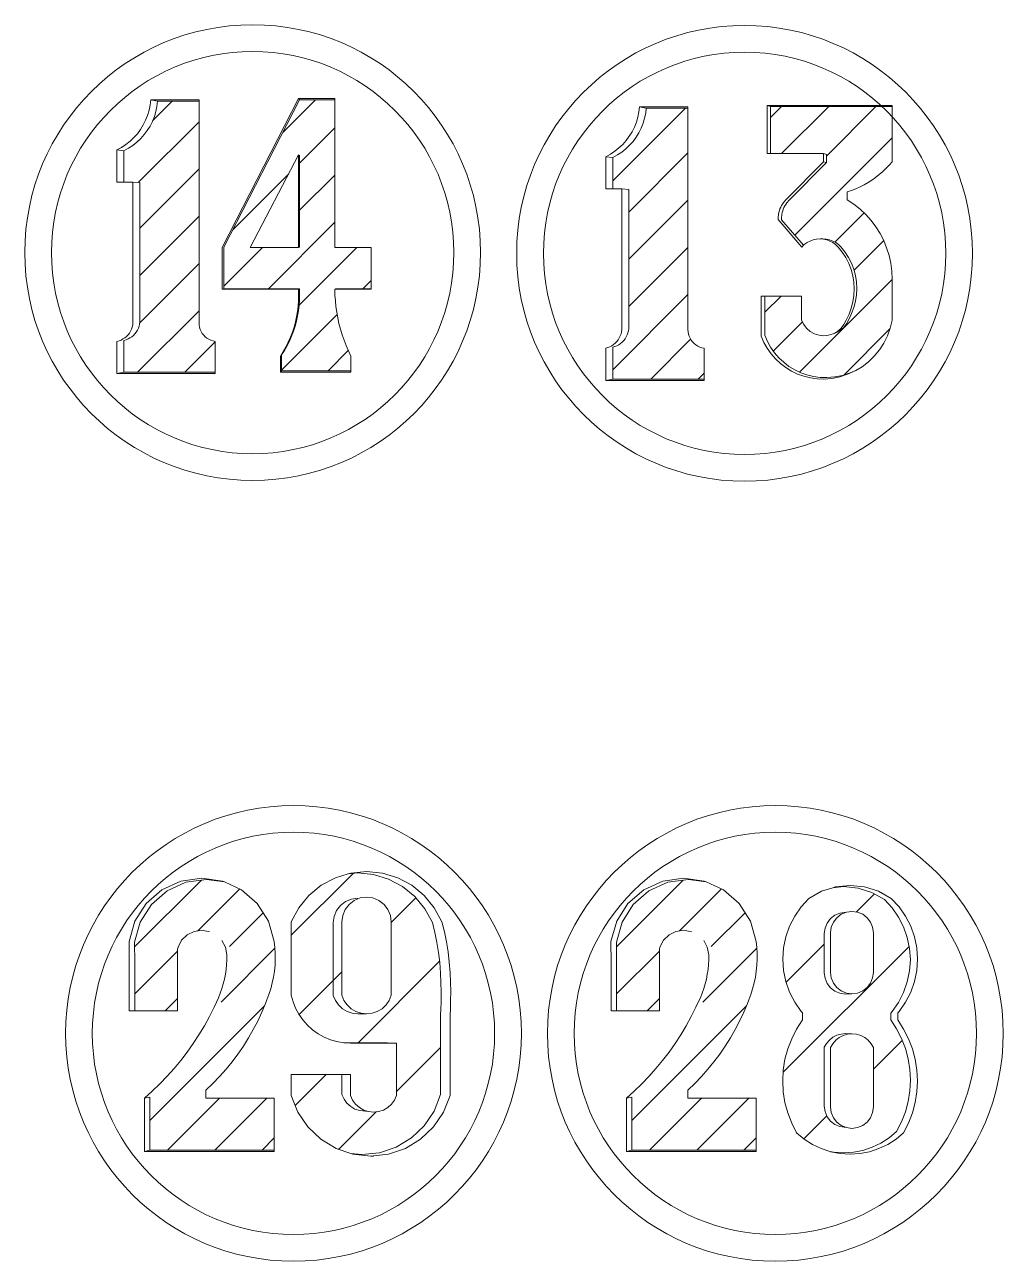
# Model space of a CAD drawing. Header units: inches. Extents: x 168 to 5693, y 62 to 1947.
# Drawn here: x 1433.24 to 1466.98, y 620.59 to 663.23 of the extents above; entities that cross this region are included whole.
import ezdxf

# ---------------------------------------------------------------- set-up
doc = ezdxf.new("R2010")
doc.units = ezdxf.units.IN
doc.header["$MEASUREMENT"] = 0
pattern_1 = [(45, (923.6918, 1201.9644), (-0.8148213, 0.8148213), [])]

msp = doc.modelspace()

# ---------------------------------------------------------------- hatches: boundary and pattern name
at = {"lineweight": 20}
h = msp.add_hatch(dxfattribs=at)
h.set_pattern_fill('ANSI31', color=256, scale=9.218651)
h.set_pattern_definition(pattern_1)
h.paths.add_polyline_path([(1439.661, 652.353), (1439.592, 652.386), (1439.527, 652.427), (1439.467, 652.475), (1439.413, 652.53), (1439.366, 652.592), (1439.327, 652.658), (1439.296, 652.728), (1439.273, 652.802), (1439.259, 652.878), (1439.255, 652.955), (1439.255, 660.595), (1437.821, 660.595), (1437.8, 660.417), (1437.763, 660.241), (1437.712, 660.069), (1437.645, 659.902), (1437.564, 659.741), (1437.47, 659.588), (1437.363, 659.444), (1437.244, 659.309), (1437.113, 659.186), (1436.972, 659.074), (1436.822, 658.975), (1436.664, 658.889), (1436.664, 657.806), (1436.976, 657.806), (1437.214, 657.789), (1437.214, 652.985), (1437.204, 652.911), (1437.186, 652.838), (1437.161, 652.768), (1437.129, 652.7), (1437.089, 652.636), (1437.043, 652.577), (1436.991, 652.523), (1436.934, 652.475), (1436.872, 652.433), (1436.806, 652.398), (1436.736, 652.37), (1436.664, 652.349), (1436.664, 651.25), (1439.81, 651.25), (1439.81, 652.313), (1439.735, 652.328)])
h = msp.add_hatch(dxfattribs=at)
h.set_pattern_fill('ANSI31', color=256, scale=9.218651)
h.set_pattern_definition([(45, (923.6918, 1201.9644), (-0.8148213, 0.8148213), [])])
h.paths.add_polyline_path([(1443.935, 660.643), (1442.718, 660.643), (1440.107, 655.558), (1440.107, 654.131), (1442.718, 654.131), (1442.719, 653.918), (1442.715, 653.735), (1442.702, 653.553), (1442.68, 653.372), (1442.649, 653.191), (1442.61, 653.013), (1442.562, 652.837), (1442.505, 652.663), (1442.44, 652.492), (1442.367, 652.325), (1442.286, 652.161), (1442.197, 652.002), (1442.1, 651.847), (1442.1, 651.297), (1444.49, 651.297), (1444.49, 651.805), (1444.403, 651.984), (1444.324, 652.167), (1444.251, 652.353), (1444.186, 652.542), (1444.128, 652.733), (1444.077, 652.926), (1444.034, 653.121), (1443.999, 653.317), (1443.972, 653.514), (1443.952, 653.713), (1443.939, 653.912), (1443.934, 654.131), (1445.184, 654.131), (1445.184, 655.552), (1443.935, 655.552)])
h.paths.add_polyline_path([(1442.686, 658.744), (1442.718, 658.719), (1442.718, 655.558), (1442.686, 655.552), (1441.02, 655.552)], flags=16)
h = msp.add_hatch(dxfattribs=at)
h.set_pattern_fill('ANSI31', color=256, scale=9.218651)
h.set_pattern_definition(pattern_1)
h.paths.add_polyline_path([(1456.514, 652.12), (1456.445, 652.153), (1456.379, 652.194), (1456.319, 652.242), (1456.266, 652.297), (1456.219, 652.359), (1456.18, 652.425), (1456.148, 652.495), (1456.126, 652.569), (1456.112, 652.645), (1456.108, 652.722), (1456.108, 660.362), (1454.674, 660.362), (1454.653, 660.184), (1454.616, 660.008), (1454.564, 659.836), (1454.498, 659.669), (1454.417, 659.508), (1454.323, 659.355), (1454.216, 659.211), (1454.096, 659.076), (1453.966, 658.953), (1453.825, 658.841), (1453.675, 658.742), (1453.517, 658.656), (1453.517, 657.573), (1453.829, 657.573), (1454.067, 657.556), (1454.067, 652.752), (1454.057, 652.678), (1454.039, 652.605), (1454.014, 652.535), (1453.981, 652.467), (1453.942, 652.404), (1453.896, 652.344), (1453.844, 652.29), (1453.787, 652.242), (1453.725, 652.2), (1453.659, 652.165), (1453.589, 652.137), (1453.517, 652.116), (1453.517, 651.017), (1456.663, 651.017), (1456.663, 652.08), (1456.587, 652.095)])
h = msp.add_hatch(dxfattribs=at)
h.set_pattern_fill('ANSI31', color=256, scale=9.218651)
h.set_pattern_definition(pattern_1)
h.paths.add_polyline_path([(1463.146, 660.41), (1458.961, 660.41), (1458.961, 658.789), (1460.786, 658.789), (1460.885, 658.76), (1460.885, 658.486), (1459.594, 657.182), (1459.514, 657.089), (1459.479, 657.038), (1459.447, 656.985), (1459.419, 656.93), (1459.395, 656.874), (1459.375, 656.815), (1459.359, 656.756), (1459.348, 656.695), (1459.337, 656.573), (1459.338, 656.511), (1460.097, 655.627), (1460.121, 655.651), (1460.216, 655.719), (1460.32, 655.774), (1460.43, 655.814), (1460.545, 655.839), (1460.662, 655.847), (1460.762, 655.847), (1460.878, 655.839), (1460.991, 655.815), (1461.1, 655.775), (1461.203, 655.721), (1461.297, 655.653), (1461.38, 655.572), (1461.521, 655.399), (1461.643, 655.211), (1461.745, 655.012), (1461.826, 654.804), (1461.885, 654.588), (1461.92, 654.367), (1461.933, 654.143), (1461.922, 653.92), (1461.888, 653.699), (1461.831, 653.483), (1461.752, 653.273), (1461.652, 653.073), (1461.581, 652.925), (1461.481, 652.795), (1461.356, 652.687), (1461.213, 652.607), (1461.117, 652.575), (1460.959, 652.525), (1460.794, 652.508), (1460.629, 652.525), (1460.47, 652.575), (1460.325, 652.656), (1460.2, 652.765), (1460.099, 652.896), (1460.027, 653.046), (1460.027, 653.879), (1458.759, 653.879), (1458.759, 652.524), (1458.849, 652.313), (1458.961, 652.112), (1459.093, 651.924), (1459.243, 651.75), (1459.41, 651.593), (1459.593, 651.454), (1459.789, 651.334), (1459.996, 651.235), (1460.213, 651.158), (1460.436, 651.103), (1460.663, 651.072), (1460.893, 651.064), (1461.169, 651.087), (1461.441, 651.141), (1461.706, 651.226), (1461.901, 651.315), (1462.11, 651.44), (1462.332, 651.611), (1462.534, 651.806), (1462.712, 652.022), (1462.863, 652.258), (1462.987, 652.509), (1463.082, 652.773), (1463.146, 653.046), (1463.146, 654.464), (1463.134, 654.737), (1463.099, 655.008), (1463.041, 655.275), (1462.96, 655.535), (1462.858, 655.789), (1462.734, 656.032), (1462.59, 656.264), (1462.426, 656.483), (1462.244, 656.686), (1462.046, 656.874), (1461.832, 657.044), (1461.604, 657.195), (1461.604, 657.473), (1461.753, 657.522), (1461.9, 657.579), (1462.043, 657.643), (1462.184, 657.714), (1462.32, 657.792), (1462.453, 657.877), (1462.581, 657.968), (1462.704, 658.065), (1462.823, 658.168), (1462.936, 658.277), (1463.044, 658.392), (1463.146, 658.511)])
h = msp.add_hatch(dxfattribs=at)
h.set_pattern_fill('ANSI31', color=256, scale=9.218651)
h.set_pattern_definition([(45, (801.6229, 1201.9644), (-0.8148213, 0.8148213), [])])
h.paths.add_polyline_path([(1441.848, 626.221), (1439.49, 626.221), (1439.49, 626.498), (1439.731, 626.728), (1439.962, 626.967), (1440.183, 627.216), (1440.393, 627.473), (1440.593, 627.739), (1440.782, 628.013), (1440.959, 628.294), (1441.124, 628.583), (1441.278, 628.878), (1441.419, 629.179), (1441.548, 629.486), (1441.591, 629.605), (1441.663, 629.797), (1441.726, 629.993), (1441.778, 630.192), (1441.82, 630.393), (1441.852, 630.596), (1441.872, 630.8), (1441.882, 631.006), (1441.881, 631.211), (1441.87, 631.416), (1441.848, 631.621), (1441.65, 632.316), (1441.262, 632.927), (1440.718, 633.403), (1440.127, 633.675), (1439.509, 633.764), (1438.8, 633.662), (1438.149, 633.362), (1437.61, 632.891), (1437.227, 632.286), (1437.03, 631.597), (1437.037, 630.881), (1437.037, 629.233), (1438.513, 629.233), (1438.513, 631.399), (1438.651, 631.66), (1438.842, 631.846), (1439.081, 631.966), (1439.345, 632.007), (1439.509, 631.98), (1439.608, 631.966), (1439.613, 631.964), (1439.77, 631.939), (1440.006, 631.821), (1440.196, 631.636), (1440.32, 631.403), (1440.367, 631.143), (1440.367, 630.976), (1440.359, 630.809), (1440.343, 630.642), (1440.319, 630.477), (1440.287, 630.313), (1440.247, 630.15), (1440.2, 629.99), (1440.144, 629.832), (1440.081, 629.677), (1440.011, 629.526), (1439.933, 629.352), (1439.772, 629.033), (1439.599, 628.719), (1439.415, 628.413), (1439.219, 628.113), (1439.012, 627.821), (1438.795, 627.537), (1438.567, 627.262), (1438.329, 626.995), (1438.081, 626.737), (1437.823, 626.489), (1437.557, 626.25), (1437.557, 624.426), (1441.848, 624.426)])
h = msp.add_hatch(dxfattribs=at)
h.set_pattern_fill('ANSI31', color=256, scale=17)
h.set_pattern_definition([(45, (490.8236, 1516.4072), (-1.502602, 1.502602), [])])
h.paths.add_polyline_path([(1447.579, 629.127), (1447.586, 629.255), (1447.596, 629.573), (1447.598, 629.89), (1447.591, 630.207), (1447.577, 630.525), (1447.551, 630.897), (1447.511, 631.244), (1447.456, 631.589), (1447.384, 631.931), (1447.297, 632.27), (1447.04, 632.75), (1446.693, 633.171), (1446.271, 633.516), (1445.79, 633.773), (1445.269, 633.931), (1444.726, 633.984), (1444.399, 633.952), (1443.954, 633.817), (1443.468, 633.558), (1443.042, 633.209), (1442.692, 632.784), (1442.432, 632.299), (1442.432, 629.767), (1442.495, 629.539), (1442.583, 629.319), (1442.696, 629.111), (1442.831, 628.917), (1442.988, 628.739), (1443.163, 628.58), (1443.356, 628.442), (1443.562, 628.326), (1443.781, 628.235), (1444.008, 628.169), (1444.242, 628.129), (1444.279, 628.127), (1445.752, 628.127), (1446.065, 628.116), (1446.065, 626.312), (1445.994, 626.153), (1445.892, 626.011), (1445.762, 625.895), (1445.611, 625.807), (1445.445, 625.753), (1445.271, 625.735), (1445.098, 625.753), (1444.795, 625.788), (1444.63, 625.841), (1444.481, 625.928), (1444.352, 626.043), (1444.251, 626.183), (1444.181, 626.341), (1444.181, 627.034), (1442.432, 627.034), (1442.432, 626.312), (1442.657, 625.739), (1443.001, 625.228), (1443.448, 624.803), (1443.975, 624.484), (1444.488, 624.311), (1444.867, 624.27), (1445.473, 624.336), (1446.051, 624.531), (1446.573, 624.847), (1447.015, 625.267), (1447.356, 625.773), (1447.579, 626.341)])
h.paths.add_polyline_path([(1445.701, 629.434), (1445.562, 629.304), (1445.398, 629.206), (1445.218, 629.146), (1445.028, 629.125), (1444.839, 629.146), (1444.658, 629.206), (1444.495, 629.304), (1444.356, 629.434), (1444.248, 629.591), (1444.176, 629.767), (1444.176, 632.299), (1444.205, 632.52), (1444.29, 632.725), (1444.426, 632.902), (1444.602, 633.037), (1444.808, 633.122), (1445.028, 633.151), (1445.249, 633.122), (1445.454, 633.037), (1445.631, 632.902), (1445.766, 632.725), (1445.851, 632.52), (1445.88, 632.299), (1445.88, 629.767), (1445.808, 629.591)], flags=16)
h = msp.add_hatch(dxfattribs=at)
h.set_pattern_fill('ANSI31', color=256, scale=9.218651)
h.set_pattern_definition([(45, (818.2367, 1201.9644), (-0.8148213, 0.8148213), [])])
h.paths.add_polyline_path([(1458.462, 626.221), (1456.104, 626.221), (1456.104, 626.498), (1456.345, 626.728), (1456.576, 626.967), (1456.797, 627.216), (1457.007, 627.473), (1457.207, 627.739), (1457.395, 628.013), (1457.573, 628.294), (1457.738, 628.583), (1457.891, 628.878), (1458.033, 629.179), (1458.161, 629.486), (1458.205, 629.605), (1458.277, 629.797), (1458.34, 629.993), (1458.392, 630.192), (1458.434, 630.393), (1458.465, 630.596), (1458.486, 630.8), (1458.496, 631.006), (1458.495, 631.211), (1458.484, 631.416), (1458.462, 631.621), (1458.263, 632.316), (1457.876, 632.927), (1457.332, 633.403), (1456.741, 633.675), (1456.123, 633.764), (1455.414, 633.662), (1454.763, 633.362), (1454.224, 632.891), (1453.841, 632.286), (1453.644, 631.597), (1453.651, 630.881), (1453.651, 629.233), (1455.127, 629.233), (1455.127, 631.399), (1455.265, 631.66), (1455.456, 631.846), (1455.695, 631.966), (1455.959, 632.007), (1456.123, 631.98), (1456.222, 631.966), (1456.227, 631.964), (1456.384, 631.939), (1456.62, 631.821), (1456.809, 631.636), (1456.934, 631.403), (1456.981, 631.143), (1456.981, 630.976), (1456.973, 630.809), (1456.957, 630.642), (1456.933, 630.477), (1456.901, 630.313), (1456.861, 630.15), (1456.814, 629.99), (1456.758, 629.832), (1456.695, 629.677), (1456.625, 629.526), (1456.546, 629.352), (1456.386, 629.033), (1456.213, 628.719), (1456.029, 628.413), (1455.833, 628.113), (1455.626, 627.821), (1455.409, 627.537), (1455.181, 627.262), (1454.942, 626.995), (1454.694, 626.737), (1454.437, 626.489), (1454.17, 626.25), (1454.17, 624.426), (1458.462, 624.426)])
h = msp.add_hatch(dxfattribs=at)
h.set_pattern_fill('ANSI31', color=256, scale=17)
h.set_pattern_definition([(45, (494.5134, 1516.4427), (-1.502602, 1.502602), [])])
h.paths.add_polyline_path([(1463.102, 629.154), (1463.146, 629.202), (1463.367, 629.519), (1463.544, 629.863), (1463.672, 630.228), (1463.75, 630.606), (1463.777, 630.992), (1463.75, 631.378), (1463.672, 631.757), (1463.544, 632.121), (1463.367, 632.465), (1463.146, 632.782), (1462.884, 633.067), (1462.449, 633.311), (1461.973, 633.462), (1461.476, 633.513), (1461.101, 633.474), (1460.718, 633.353), (1460.279, 633.106), (1460.014, 632.819), (1459.79, 632.499), (1459.612, 632.152), (1459.482, 631.783), (1459.404, 631.401), (1459.377, 631.011), (1459.404, 630.622), (1459.482, 630.239), (1459.612, 629.871), (1459.79, 629.524), (1460.014, 629.204), (1460.059, 629.155), (1460.059, 628.917), (1459.855, 628.603), (1459.686, 628.269), (1459.552, 627.92), (1459.455, 627.558), (1459.397, 627.189), (1459.377, 626.815), (1459.397, 626.441), (1459.455, 626.072), (1459.552, 625.71), (1459.686, 625.361), (1459.855, 625.027), (1460.115, 624.808), (1460.4, 624.624), (1460.706, 624.478), (1461.001, 624.381), (1461.141, 624.354), (1461.476, 624.332), (1461.812, 624.354), (1462.142, 624.417), (1462.461, 624.523), (1462.764, 624.668), (1463.046, 624.85), (1463.303, 625.067), (1463.471, 625.397), (1463.604, 625.743), (1463.699, 626.101), (1463.757, 626.467), (1463.777, 626.837), (1463.757, 627.207), (1463.699, 627.573), (1463.604, 627.931), (1463.471, 628.277), (1463.303, 628.607), (1463.102, 628.918)])
h.paths.add_polyline_path([(1462.067, 628.38), (1462.204, 628.309), (1462.325, 628.213), (1462.426, 628.096), (1462.502, 627.961), (1462.502, 625.914), (1462.477, 625.723), (1462.403, 625.545), (1462.286, 625.393), (1462.133, 625.275), (1461.956, 625.202), (1461.765, 625.177), (1461.574, 625.202), (1461.351, 625.239), (1461.175, 625.312), (1461.024, 625.428), (1460.908, 625.58), (1460.835, 625.756), (1460.81, 625.945), (1460.81, 627.972), (1460.886, 628.105), (1460.985, 628.221), (1461.105, 628.316), (1461.241, 628.387), (1461.388, 628.43), (1461.541, 628.445), (1461.765, 628.439), (1461.919, 628.424)], flags=16)
h.paths.add_polyline_path([(1461.956, 629.842), (1461.765, 629.817), (1461.541, 629.809), (1461.351, 629.834), (1461.175, 629.907), (1461.024, 630.023), (1460.908, 630.174), (1460.835, 630.351), (1460.81, 630.54), (1460.81, 631.891), (1460.835, 632.08), (1460.908, 632.256), (1461.024, 632.408), (1461.175, 632.524), (1461.351, 632.597), (1461.574, 632.631), (1461.765, 632.657), (1461.956, 632.631), (1462.133, 632.558), (1462.286, 632.441), (1462.403, 632.288), (1462.477, 632.11), (1462.502, 631.919), (1462.502, 630.554), (1462.477, 630.363), (1462.403, 630.185), (1462.286, 630.033), (1462.133, 629.915)], flags=16)

# ---------------------------------------------------------------- linework, layer by layer
for p, q in [((1442.718, 660.643), (1443.935, 660.643)), ((1458.843, 660.454), (1458.843, 658.789)), ((1458.961, 660.41), (1458.961, 658.789)), ((1436.664, 658.889), (1436.664, 657.806)), ((1458.843, 658.789), (1458.961, 658.789)), ((1458.961, 658.789), (1460.786, 658.789)), ((1460.786, 658.789), (1460.885, 658.76)), ((1442.686, 655.552), (1442.686, 658.744)), ((1453.517, 658.656), (1453.517, 657.573)), ((1460.885, 658.76), (1460.885, 658.486)), ((1461.117, 652.575), (1460.959, 652.525)), ((1436.664, 651.25), (1439.81, 651.25)), ((1453.517, 651.017), (1456.663, 651.017)), ((1461.611, 628.424), (1461.462, 628.38)), ((1461.765, 628.439), (1461.611, 628.424))]:
    msp.add_line(p, q, dxfattribs=at)
for points in [[(1436.421, 651.202), (1439.81, 651.202), (1439.81, 651.25), (1439.81, 652.313), (1439.735, 652.328), (1439.661, 652.353), (1439.592, 652.386), (1439.527, 652.427), (1439.467, 652.475), (1439.413, 652.53), (1439.366, 652.592), (1439.327, 652.658), (1439.296, 652.728), (1439.273, 652.802), (1439.259, 652.878), (1439.255, 652.955), (1439.255, 660.595), (1439.255, 660.64), (1437.589, 660.64), (1437.568, 660.46), (1437.531, 660.282), (1437.479, 660.108), (1437.412, 659.939), (1437.33, 659.777), (1437.235, 659.623), (1437.127, 659.477), (1437.006, 659.341), (1436.874, 659.216), (1436.732, 659.103), (1436.581, 659.003), (1436.421, 658.917), (1436.421, 657.806), (1436.664, 657.806), (1436.976, 657.806), (1436.976, 652.955), (1436.966, 652.88), (1436.948, 652.806), (1436.923, 652.735), (1436.89, 652.667), (1436.85, 652.603), (1436.804, 652.543), (1436.751, 652.488), (1436.694, 652.44), (1436.631, 652.397), (1436.564, 652.362), (1436.494, 652.333), (1436.421, 652.313), (1436.421, 651.202), (1436.664, 651.25), (1436.664, 652.349), (1436.736, 652.37), (1436.806, 652.398), (1436.872, 652.433), (1436.934, 652.475), (1436.991, 652.523), (1437.043, 652.577), (1437.089, 652.636), (1437.129, 652.7), (1437.161, 652.768), (1437.186, 652.838), (1437.204, 652.911), (1437.214, 652.985), (1437.214, 657.789), (1436.976, 657.806)], [(1436.421, 658.917), (1436.664, 658.889), (1436.822, 658.975), (1436.972, 659.074), (1437.113, 659.186), (1437.244, 659.309), (1437.363, 659.444), (1437.47, 659.588), (1437.564, 659.741), (1437.645, 659.902), (1437.712, 660.069), (1437.763, 660.241), (1437.8, 660.417), (1437.821, 660.595)], [(1437.589, 660.64), (1437.821, 660.595), (1439.255, 660.595)], [(1440.049, 654.112), (1440.049, 655.552), (1442.686, 660.687)], [(1443.935, 654.112), (1445.184, 654.112), (1445.184, 654.131), (1445.184, 655.552), (1443.935, 655.552), (1443.935, 660.643), (1443.935, 660.687), (1442.686, 660.687), (1442.718, 660.643), (1440.107, 655.558), (1440.107, 654.131)], [(1453.274, 650.969), (1456.663, 650.969), (1456.663, 651.017), (1456.663, 652.08), (1456.587, 652.095), (1456.514, 652.12), (1456.445, 652.153), (1456.379, 652.194), (1456.319, 652.242), (1456.266, 652.297), (1456.219, 652.359), (1456.18, 652.425), (1456.148, 652.495), (1456.126, 652.569), (1456.112, 652.645), (1456.108, 652.722), (1456.108, 660.362), (1456.108, 660.407), (1454.442, 660.407), (1454.421, 660.227), (1454.384, 660.049), (1454.332, 659.875), (1454.265, 659.706), (1454.183, 659.544), (1454.088, 659.39), (1453.98, 659.244), (1453.859, 659.108), (1453.727, 658.983), (1453.585, 658.87), (1453.434, 658.77), (1453.274, 658.684), (1453.274, 657.573), (1453.517, 657.573), (1453.829, 657.573), (1453.829, 652.722), (1453.819, 652.647), (1453.801, 652.573), (1453.776, 652.502), (1453.743, 652.434), (1453.703, 652.37), (1453.657, 652.31), (1453.604, 652.255), (1453.546, 652.207), (1453.484, 652.164), (1453.417, 652.129), (1453.347, 652.1), (1453.274, 652.08), (1453.274, 650.969), (1453.517, 651.017), (1453.517, 652.116), (1453.589, 652.137), (1453.659, 652.165), (1453.725, 652.2), (1453.787, 652.242), (1453.844, 652.29), (1453.896, 652.344), (1453.942, 652.404), (1453.981, 652.467), (1454.014, 652.535), (1454.039, 652.605), (1454.057, 652.678), (1454.067, 652.752), (1454.067, 657.556), (1453.829, 657.573)], [(1453.274, 658.684), (1453.517, 658.656), (1453.675, 658.742), (1453.825, 658.841), (1453.966, 658.953), (1454.096, 659.076), (1454.216, 659.211), (1454.323, 659.355), (1454.417, 659.508), (1454.498, 659.669), (1454.564, 659.836), (1454.616, 660.008), (1454.653, 660.184), (1454.674, 660.362)], [(1454.442, 660.407), (1454.674, 660.362), (1456.108, 660.362)], [(1462.332, 651.611), (1462.534, 651.806), (1462.712, 652.022), (1462.863, 652.258), (1462.987, 652.509), (1463.082, 652.773), (1463.146, 653.046), (1463.146, 654.464), (1463.134, 654.737), (1463.099, 655.008), (1463.041, 655.275), (1462.96, 655.535), (1462.858, 655.789), (1462.734, 656.032), (1462.59, 656.264), (1462.426, 656.483), (1462.244, 656.686), (1462.046, 656.874), (1461.832, 657.044), (1461.604, 657.195), (1461.604, 657.473), (1461.753, 657.522), (1461.9, 657.579), (1462.043, 657.643), (1462.184, 657.714), (1462.32, 657.792), (1462.453, 657.877), (1462.581, 657.968), (1462.704, 658.065), (1462.823, 658.168), (1462.936, 658.277), (1463.044, 658.392), (1463.146, 658.511), (1463.146, 660.41)], [(1460.786, 658.789), (1460.786, 658.511), (1460.885, 658.486), (1459.594, 657.182), (1459.514, 657.089), (1459.479, 657.038), (1459.447, 656.985), (1459.419, 656.93), (1459.395, 656.874), (1459.375, 656.815), (1459.359, 656.756), (1459.348, 656.695), (1459.337, 656.573), (1459.338, 656.511), (1460.097, 655.627)], [(1460.786, 658.511), (1459.482, 657.195), (1459.401, 657.101), (1459.366, 657.05), (1459.334, 656.996), (1459.306, 656.941), (1459.282, 656.883), (1459.261, 656.825), (1459.245, 656.764), (1459.233, 656.703), (1459.223, 656.579), (1459.224, 656.517), (1460.037, 655.569), (1460.097, 655.627), (1460.121, 655.651), (1460.216, 655.719), (1460.32, 655.774), (1460.43, 655.814), (1460.545, 655.839), (1460.662, 655.847)], [(1442.686, 654.112), (1440.049, 654.112), (1440.107, 654.131), (1442.718, 654.131)], [(1445.184, 654.131), (1443.955, 654.131), (1443.935, 654.112), (1443.939, 653.912), (1443.952, 653.713), (1443.972, 653.514), (1443.999, 653.317), (1444.034, 653.121), (1444.077, 652.926), (1444.128, 652.733), (1444.186, 652.542), (1444.251, 652.353), (1444.324, 652.167), (1444.403, 651.984), (1444.49, 651.805), (1444.49, 651.297), (1444.49, 651.25), (1442.061, 651.25), (1442.061, 651.805), (1442.159, 651.961), (1442.249, 652.122), (1442.331, 652.288), (1442.405, 652.457), (1442.47, 652.629), (1442.527, 652.805), (1442.576, 652.983), (1442.616, 653.163), (1442.647, 653.345), (1442.669, 653.528), (1442.682, 653.712), (1442.686, 653.896)], [(1442.686, 653.896), (1442.686, 654.112), (1442.718, 654.131), (1442.719, 653.918), (1442.715, 653.735), (1442.702, 653.553), (1442.68, 653.372), (1442.649, 653.191), (1442.61, 653.013), (1442.562, 652.837), (1442.505, 652.663), (1442.44, 652.492), (1442.367, 652.325), (1442.286, 652.161), (1442.197, 652.002), (1442.1, 651.847), (1442.1, 651.297)], [(1460.959, 652.525), (1460.794, 652.508), (1460.629, 652.525), (1460.47, 652.575), (1460.325, 652.656), (1460.2, 652.765), (1460.099, 652.896), (1460.027, 653.046), (1460.027, 653.879), (1458.759, 653.879), (1458.639, 653.879), (1458.639, 652.491), (1458.73, 652.277), (1458.843, 652.075), (1458.976, 651.885), (1459.128, 651.709), (1459.297, 651.551), (1459.481, 651.41), (1459.679, 651.289), (1459.888, 651.189), (1460.107, 651.111), (1460.332, 651.056), (1460.562, 651.025), (1460.794, 651.017), (1461.073, 651.04), (1461.348, 651.095), (1461.615, 651.18), (1461.87, 651.296), (1461.901, 651.315), (1462.11, 651.44), (1462.332, 651.611)], [(1458.759, 653.879), (1458.759, 652.524), (1458.849, 652.313), (1458.961, 652.112), (1459.093, 651.924), (1459.243, 651.75), (1459.41, 651.593), (1459.593, 651.454), (1459.789, 651.334), (1459.996, 651.235), (1460.213, 651.158), (1460.436, 651.103), (1460.663, 651.072), (1460.893, 651.064), (1461.169, 651.087), (1461.441, 651.141), (1461.706, 651.226), (1461.901, 651.315)], [(1442.061, 651.25), (1442.1, 651.297), (1444.49, 651.297)], [(1436.849, 629.233), (1436.849, 630.897), (1436.842, 631.621), (1437.04, 632.316), (1437.427, 632.927), (1437.972, 633.403), (1438.629, 633.705), (1439.345, 633.809), (1440.061, 633.705), (1440.127, 633.675), (1440.718, 633.403), (1441.262, 632.927), (1441.65, 632.316), (1441.848, 631.621), (1441.87, 631.416), (1441.881, 631.211), (1441.882, 631.006), (1441.872, 630.8), (1441.852, 630.596), (1441.82, 630.393), (1441.778, 630.192), (1441.726, 629.993), (1441.663, 629.797), (1441.591, 629.605), (1441.548, 629.486), (1441.419, 629.179), (1441.278, 628.878), (1441.124, 628.583), (1440.959, 628.294), (1440.782, 628.013), (1440.593, 627.739), (1440.393, 627.473), (1440.183, 627.216), (1439.962, 626.967), (1439.731, 626.728), (1439.49, 626.498), (1439.49, 626.221), (1441.848, 626.221), (1441.848, 624.426), (1441.848, 624.379), (1437.373, 624.379)], [(1437.037, 629.233), (1437.037, 630.881), (1437.03, 631.597), (1437.227, 632.286), (1437.61, 632.891), (1438.149, 633.362), (1438.8, 633.662), (1439.509, 633.764), (1440.127, 633.675)], [(1443.954, 633.817), (1443.468, 633.558), (1443.042, 633.209), (1442.692, 632.784), (1442.432, 632.299), (1442.432, 629.767), (1442.495, 629.539), (1442.583, 629.319), (1442.696, 629.111), (1442.831, 628.917), (1442.988, 628.739), (1443.163, 628.58), (1443.356, 628.442), (1443.562, 628.326), (1443.781, 628.235), (1444.008, 628.169), (1444.242, 628.129), (1444.279, 628.127), (1444.478, 628.116), (1446.065, 628.116)], [(1443.954, 633.817), (1444.399, 633.952), (1444.481, 633.977), (1445.029, 634.03), (1445.576, 633.977), (1446.103, 633.817), (1446.589, 633.558), (1447.015, 633.209), (1447.365, 632.784), (1447.625, 632.299), (1447.713, 631.957), (1447.785, 631.612), (1447.841, 631.263), (1447.882, 630.913), (1447.908, 630.537), (1447.922, 630.217), (1447.929, 629.896), (1447.927, 629.576), (1447.917, 629.255), (1447.91, 629.125), (1447.91, 626.312), (1447.684, 625.739), (1447.34, 625.228), (1446.894, 624.803), (1446.367, 624.484), (1445.783, 624.287), (1445.271, 624.231)], [(1444.488, 624.311), (1444.867, 624.27), (1445.473, 624.336), (1446.051, 624.531), (1446.573, 624.847), (1447.015, 625.267), (1447.356, 625.773), (1447.579, 626.341), (1447.579, 629.127), (1447.586, 629.255), (1447.596, 629.573), (1447.598, 629.89), (1447.591, 630.207), (1447.577, 630.525), (1447.551, 630.897), (1447.511, 631.244), (1447.456, 631.589), (1447.384, 631.931), (1447.297, 632.27), (1447.04, 632.75), (1446.693, 633.171), (1446.271, 633.516), (1445.79, 633.773), (1445.269, 633.931), (1444.726, 633.984), (1444.399, 633.952)], [(1453.463, 629.233), (1453.463, 630.897), (1453.456, 631.621), (1453.654, 632.316), (1454.041, 632.927), (1454.586, 633.403), (1455.243, 633.705), (1455.959, 633.809), (1456.674, 633.705), (1456.741, 633.675), (1457.332, 633.403), (1457.876, 632.927), (1458.263, 632.316), (1458.462, 631.621), (1458.484, 631.416), (1458.495, 631.211), (1458.496, 631.006), (1458.486, 630.8), (1458.465, 630.596), (1458.434, 630.393), (1458.392, 630.192), (1458.34, 629.993), (1458.277, 629.797), (1458.205, 629.605), (1458.161, 629.486), (1458.033, 629.179), (1457.891, 628.878), (1457.738, 628.583), (1457.573, 628.294), (1457.395, 628.013), (1457.207, 627.739), (1457.007, 627.473), (1456.797, 627.216), (1456.576, 626.967), (1456.345, 626.728), (1456.104, 626.498), (1456.104, 626.221), (1458.462, 626.221), (1458.462, 624.426), (1458.462, 624.379), (1453.987, 624.379)], [(1453.651, 629.233), (1453.651, 630.881), (1453.644, 631.597), (1453.841, 632.286), (1454.224, 632.891), (1454.763, 633.362), (1455.414, 633.662), (1456.123, 633.764), (1456.741, 633.675)], [(1460.059, 628.917), (1460.059, 629.155), (1460.014, 629.204), (1459.79, 629.524), (1459.612, 629.871), (1459.482, 630.239), (1459.404, 630.622), (1459.377, 631.011), (1459.404, 631.401), (1459.482, 631.783), (1459.612, 632.152), (1459.79, 632.499), (1460.014, 632.819), (1460.279, 633.106), (1460.718, 633.353), (1461.101, 633.474), (1461.199, 633.505)], [(1461.001, 624.381), (1461.141, 624.354), (1461.476, 624.332), (1461.812, 624.354), (1462.142, 624.417), (1462.461, 624.523), (1462.764, 624.668), (1463.046, 624.85), (1463.303, 625.067), (1463.471, 625.397), (1463.604, 625.743), (1463.699, 626.101), (1463.757, 626.467), (1463.777, 626.837), (1463.757, 627.207), (1463.699, 627.573), (1463.604, 627.931), (1463.471, 628.277), (1463.303, 628.607), (1463.102, 628.918), (1463.102, 629.154), (1463.146, 629.202), (1463.367, 629.519), (1463.544, 629.863), (1463.672, 630.228), (1463.75, 630.606), (1463.777, 630.992), (1463.75, 631.378), (1463.672, 631.757), (1463.544, 632.121), (1463.367, 632.465), (1463.146, 632.782), (1462.884, 633.067), (1462.449, 633.311), (1461.973, 633.462), (1461.476, 633.513), (1461.101, 633.474)], [(1463.341, 628.917), (1463.341, 629.155), (1463.386, 629.204), (1463.609, 629.524), (1463.788, 629.871), (1463.918, 630.239), (1463.996, 630.622), (1464.023, 631.011), (1463.996, 631.401), (1463.918, 631.783), (1463.788, 632.152), (1463.609, 632.499), (1463.386, 632.819), (1463.121, 633.106), (1462.682, 633.353), (1462.201, 633.505), (1461.7, 633.557), (1461.199, 633.505)], [(1444.726, 633.114), (1444.507, 633.085), (1444.304, 633), (1444.129, 632.866), (1443.995, 632.692), (1443.911, 632.488), (1443.882, 632.27), (1443.882, 629.762), (1443.953, 629.588), (1444.06, 629.432), (1444.198, 629.303), (1444.359, 629.207), (1444.538, 629.147), (1444.726, 629.127), (1445.028, 629.125), (1445.218, 629.146), (1445.398, 629.206), (1445.562, 629.304), (1445.701, 629.434), (1445.808, 629.591), (1445.88, 629.767), (1445.88, 632.299)], [(1445.88, 632.299), (1445.851, 632.52), (1445.766, 632.725), (1445.631, 632.902), (1445.454, 633.037), (1445.249, 633.122), (1445.028, 633.151), (1444.808, 633.122), (1444.602, 633.037), (1444.426, 632.902), (1444.29, 632.725), (1444.205, 632.52), (1444.176, 632.299), (1444.176, 629.767), (1444.248, 629.591), (1444.356, 629.434), (1444.495, 629.304), (1444.658, 629.206), (1444.839, 629.146), (1445.028, 629.125)], [(1461.574, 632.631), (1461.396, 632.558), (1461.243, 632.441), (1461.126, 632.288), (1461.052, 632.11), (1461.027, 631.919), (1461.027, 630.554), (1461.052, 630.363), (1461.126, 630.185), (1461.243, 630.033), (1461.396, 629.915), (1461.574, 629.842), (1461.765, 629.817)], [(1436.849, 629.233), (1437.037, 629.233), (1438.514, 629.233), (1438.514, 631.353), (1438.528, 631.426), (1438.653, 631.662), (1438.844, 631.849), (1439.083, 631.968), (1439.347, 632.009), (1439.511, 631.982), (1439.611, 631.968), (1439.615, 631.966)], [(1453.463, 629.233), (1453.651, 629.233), (1455.128, 629.233), (1455.128, 631.353), (1455.141, 631.426), (1455.267, 631.662), (1455.458, 631.849), (1455.697, 631.968), (1455.961, 632.009), (1456.125, 631.982), (1456.225, 631.968), (1456.229, 631.966)], [(1440.038, 631.66), (1440.164, 631.425), (1440.211, 631.162), (1440.211, 630.993), (1440.203, 630.824), (1440.187, 630.656), (1440.163, 630.489), (1440.131, 630.323), (1440.09, 630.159), (1440.042, 629.998), (1439.986, 629.838), (1439.923, 629.682), (1439.852, 629.529), (1439.773, 629.353), (1439.61, 629.031), (1439.436, 628.714), (1439.25, 628.405), (1439.052, 628.102), (1438.843, 627.807), (1438.624, 627.521), (1438.393, 627.242), (1438.153, 626.973), (1437.902, 626.712), (1437.642, 626.461), (1437.373, 626.221), (1437.373, 624.379), (1437.557, 624.426), (1441.848, 624.426)], [(1456.652, 631.66), (1456.777, 631.425), (1456.825, 631.162), (1456.825, 630.993), (1456.817, 630.824), (1456.801, 630.656), (1456.777, 630.489), (1456.745, 630.323), (1456.704, 630.159), (1456.656, 629.998), (1456.6, 629.838), (1456.537, 629.682), (1456.466, 629.529), (1456.386, 629.353), (1456.224, 629.031), (1456.05, 628.714), (1455.863, 628.405), (1455.666, 628.102), (1455.457, 627.807), (1455.237, 627.521), (1455.007, 627.242), (1454.767, 626.973), (1454.516, 626.712), (1454.256, 626.461), (1453.987, 626.221), (1453.987, 624.379), (1454.17, 624.426), (1458.462, 624.426)], [(1460.059, 628.917), (1459.855, 628.603), (1459.686, 628.269), (1459.552, 627.92), (1459.455, 627.558), (1459.397, 627.189), (1459.377, 626.815), (1459.397, 626.441), (1459.455, 626.072), (1459.552, 625.71), (1459.686, 625.361), (1459.855, 625.027), (1460.115, 624.808), (1460.4, 624.624), (1460.706, 624.478), (1461.001, 624.381), (1461.028, 624.372)], [(1461.028, 624.372), (1461.361, 624.307), (1461.7, 624.286), (1462.039, 624.307), (1462.372, 624.372), (1462.694, 624.478), (1463, 624.624), (1463.285, 624.808), (1463.545, 625.027), (1463.714, 625.361), (1463.848, 625.71), (1463.945, 626.072), (1464.003, 626.441), (1464.023, 626.815), (1464.003, 627.189), (1463.945, 627.558), (1463.848, 627.92), (1463.714, 628.269), (1463.545, 628.603), (1463.341, 628.917)], [(1445.271, 625.735), (1445.445, 625.753), (1445.611, 625.807), (1445.762, 625.895), (1445.892, 626.011), (1445.994, 626.153), (1446.065, 626.312), (1446.065, 628.116), (1445.752, 628.127), (1444.279, 628.127)], [(1461.462, 628.38), (1461.325, 628.309), (1461.204, 628.213), (1461.103, 628.096), (1461.027, 627.961), (1461.027, 625.914), (1461.052, 625.723), (1461.126, 625.545), (1461.243, 625.393), (1461.396, 625.275), (1461.574, 625.202)], [(1445.171, 624.22), (1444.558, 624.287), (1444.488, 624.311), (1443.975, 624.484), (1443.448, 624.803), (1443.001, 625.228), (1442.657, 625.739), (1442.432, 626.312), (1442.432, 627.034), (1444.181, 627.034), (1444.478, 627.034), (1444.478, 626.312), (1444.549, 626.153), (1444.651, 626.011), (1444.781, 625.895), (1444.932, 625.807), (1445.098, 625.753)], [(1445.271, 625.735), (1445.098, 625.753), (1444.795, 625.788), (1444.63, 625.841), (1444.481, 625.928), (1444.352, 626.043), (1444.251, 626.183), (1444.181, 626.341), (1444.181, 627.034)], [(1437.373, 626.221), (1437.557, 626.25), (1437.557, 624.426)], [(1453.987, 626.221), (1454.17, 626.25), (1454.17, 624.426)]]:
    msp.add_lwpolyline(points, dxfattribs=at)
for points in [[(1458.961, 660.41), (1463.146, 660.41), (1463.146, 660.454), (1458.843, 660.454)], [(1441.02, 655.552), (1442.686, 658.744), (1442.718, 658.719), (1442.718, 655.558), (1442.686, 655.552)], [(1460.878, 655.839), (1460.762, 655.847), (1460.662, 655.847), (1460.778, 655.839), (1460.893, 655.814), (1461.003, 655.774), (1461.107, 655.719), (1461.202, 655.651), (1461.286, 655.569), (1461.428, 655.394), (1461.552, 655.205), (1461.655, 655.004), (1461.736, 654.793), (1461.796, 654.575), (1461.832, 654.352), (1461.844, 654.126), (1461.833, 653.901), (1461.799, 653.677), (1461.742, 653.459), (1461.662, 653.248), (1461.56, 653.046), (1461.488, 652.896), (1461.387, 652.765), (1461.262, 652.656), (1461.117, 652.575), (1461.213, 652.607), (1461.356, 652.687), (1461.481, 652.795), (1461.581, 652.925), (1461.652, 653.073), (1461.752, 653.273), (1461.831, 653.483), (1461.888, 653.699), (1461.922, 653.92), (1461.933, 654.143), (1461.92, 654.367), (1461.885, 654.588), (1461.826, 654.804), (1461.745, 655.012), (1461.643, 655.211), (1461.521, 655.399), (1461.38, 655.572), (1461.297, 655.653), (1461.203, 655.721), (1461.1, 655.775), (1460.991, 655.815)], [(1461.351, 629.834), (1461.175, 629.907), (1461.024, 630.023), (1460.908, 630.174), (1460.835, 630.351), (1460.81, 630.54), (1460.81, 631.891), (1460.835, 632.08), (1460.908, 632.256), (1461.024, 632.408), (1461.175, 632.524), (1461.351, 632.597), (1461.574, 632.631), (1461.765, 632.657), (1461.956, 632.631), (1462.133, 632.558), (1462.286, 632.441), (1462.403, 632.288), (1462.477, 632.11), (1462.502, 631.919), (1462.502, 630.554), (1462.477, 630.363), (1462.403, 630.185), (1462.286, 630.033), (1462.133, 629.915), (1461.956, 629.842), (1461.765, 629.817), (1461.541, 629.809)], [(1462.286, 625.393), (1462.403, 625.545), (1462.477, 625.723), (1462.502, 625.914), (1462.502, 627.961), (1462.426, 628.096), (1462.325, 628.213), (1462.204, 628.309), (1462.067, 628.38), (1461.919, 628.424), (1461.765, 628.439), (1461.541, 628.445), (1461.388, 628.43), (1461.241, 628.387), (1461.105, 628.316), (1460.985, 628.221), (1460.886, 628.105), (1460.81, 627.972), (1460.81, 625.945), (1460.835, 625.756), (1460.908, 625.58), (1461.024, 625.428), (1461.175, 625.312), (1461.351, 625.239), (1461.574, 625.202), (1461.765, 625.177), (1461.956, 625.202), (1462.133, 625.275)], [(1445.271, 624.22), (1445.271, 624.231), (1445.171, 624.22)]]:
    msp.add_lwpolyline(points, close=True, dxfattribs=at)
for centre, radius in [((1441.101, 655.376), 7.858), ((1458.062, 655.35), 7.858), ((1441.101, 655.376), 6.936), ((1458.062, 655.35), 6.936), ((1442.509, 628.452), 7.858), ((1459.122, 628.452), 7.858), ((1442.509, 628.452), 6.936), ((1459.122, 628.452), 6.936)]:
    msp.add_circle(centre, radius, dxfattribs=at)

doc.saveas('drawing.dxf')
